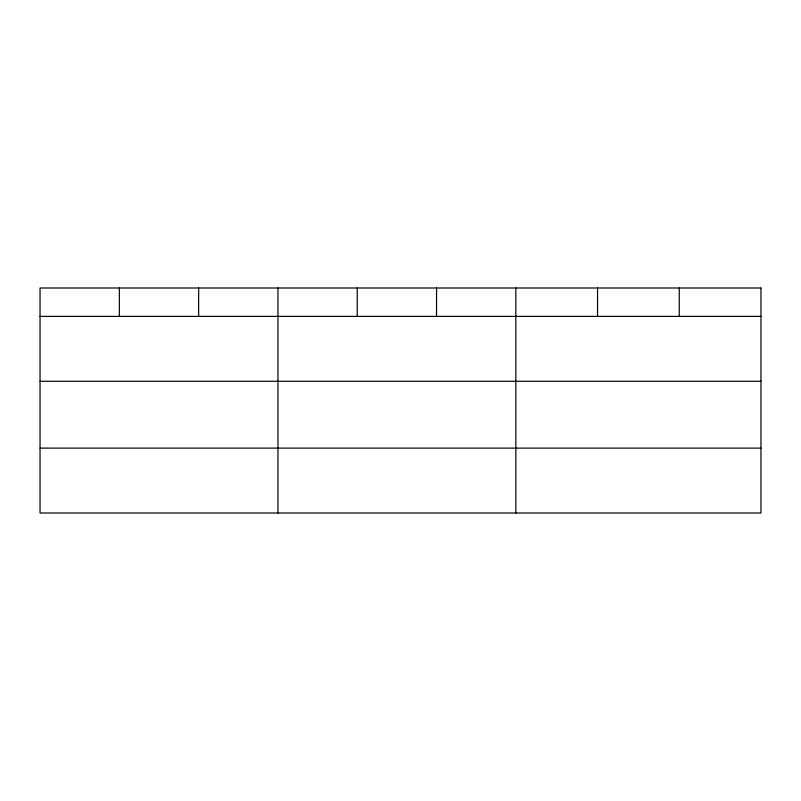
<?xml version="1.0" encoding="UTF-8"?>
<svg xmlns="http://www.w3.org/2000/svg" width="801" height="801" viewBox="0 0 801 801"><rect width="100%" height="100%" fill="white"/><g stroke="black" fill="none" stroke-linecap="round" stroke-linejoin="round"><path stroke-width="1.2" d="M40.05 316.395L760.95 316.395M40.05 381.276L760.95 381.276M40.05 448.119L760.95 448.119M679.248 288L679.248 316.395M597.546 288L597.546 316.395M515.844 288L515.844 513M436.545 288L436.545 316.395M357.246 288L357.246 316.395M277.947 288L277.947 513M198.648 288L198.648 316.395M119.349 288L119.349 316.395M760.95 288L40.05 288L40.05 513L760.95 513L760.95 288"/></g></svg>
